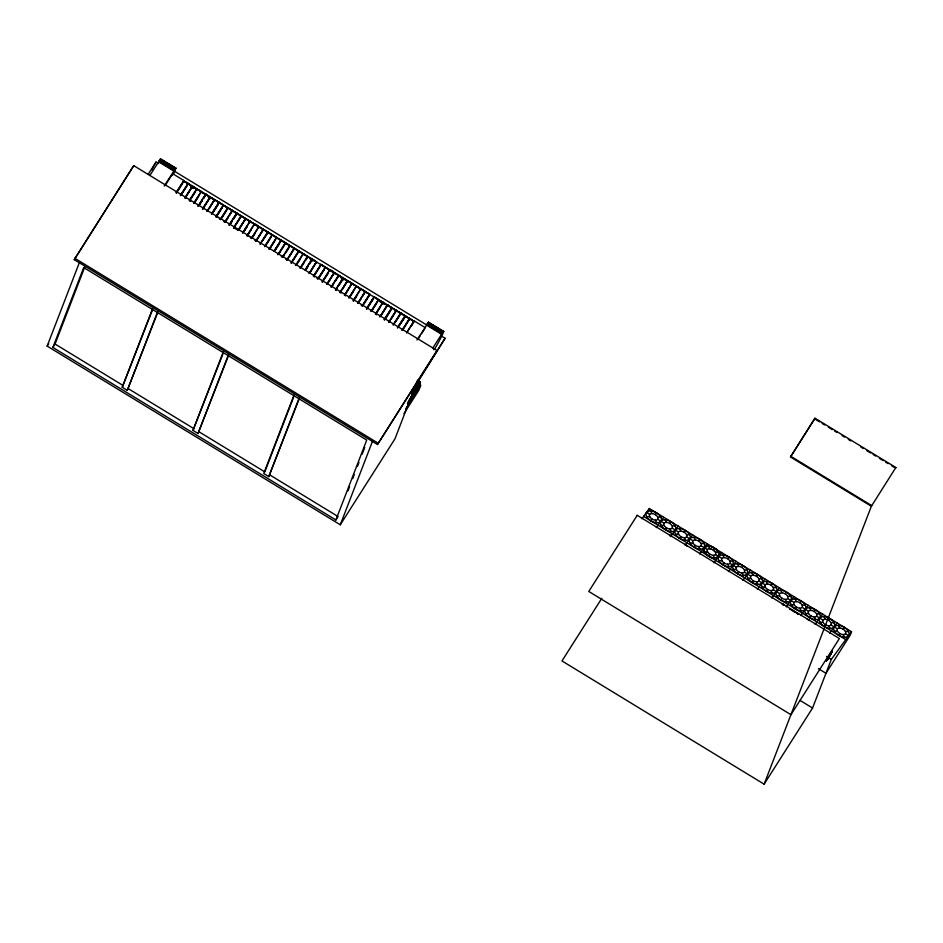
<?xml version="1.0" encoding="UTF-8"?>
<svg xmlns="http://www.w3.org/2000/svg" width="943" height="943" viewBox="0 0 943 943"><rect width="100%" height="100%" fill="white"/><g stroke="black" fill="none" stroke-linecap="round" stroke-linejoin="round"><path stroke-width="1.41" d="M173.335 174.479L175.869 168.09L160.581 158.895L149.866 175.433M433.603 349.712C434.806 350.761 448.833 322.4 441.583 334.293L432.884 347.955M428.499 322.376L416.936 339.963M441.312 335.979L445.084 338.278L377.506 444.507L74.261 259.655L133.729 165.638L436.963 350.49L436.432 351.88M417.643 380.064L394.964 438.825L340.282 524.791L47.15 346.105L79.318 262.732M52.879 347.448L83.703 267.553L366.733 440.075L335.897 519.982L52.879 347.448L55.059 344.03L84.835 266.834M133.729 165.638L74.261 259.655M158.507 163.587L155.996 162.055L151.799 169.74M183.272 181.869L183.802 180.478L172.687 173.701L172.156 175.092L174.573 171.284L427.273 325.323M183.355 182.176L183.744 181.174L187.869 183.685L187.48 184.698M183.861 180.985L188.034 183.39L183.861 180.985L176.247 192.914M187.681 184.816L188.07 183.814L192.195 186.325L191.806 187.339M192.325 186.136L188.235 183.52L192.195 186.325M192.561 186.16L196.757 188.836L192.561 186.16L185.052 197.959L185.948 198.501M196.238 190.038L196.627 189.036L192.407 186.455L186.549 196.05M196.45 190.156L196.839 189.154L201.059 191.735C196.356 189.967 215.77 199.763 201.389 191.665M196.957 188.965L201.189 191.547L196.957 188.965L189.484 200.659L190.604 201.342M157.599 312.864L127.293 390.343L122.236 387.267L152.542 308.715M122.236 387.267L152.542 309.787M127.293 390.343L157.599 311.803M205.857 194.258L210.053 196.946L205.857 194.258L198.207 206.293M202.521 209.181L210.289 196.969L214.521 199.539L209.487 208.332M214.179 200.965L214.568 199.963L218.788 202.545L218.399 203.547M218.953 202.25L214.721 199.668L218.917 202.344L212.069 213.071M219.153 202.368L223.35 205.055L219.153 202.368L211.503 214.403M222.831 206.246L223.22 205.244L219 202.662L213.283 212.034L217.951 204.926M223.043 206.376L223.42 205.362L227.652 207.943L227.263 208.945M223.55 205.173L227.782 207.755L223.55 205.173L216.077 216.866L216.973 217.42M227.475 209.075L227.852 208.061L232.084 210.643L229.562 215.452M232.249 210.348L228.017 207.766L232.214 210.454L224.74 222.147L223.845 221.605M231.895 211.774L232.284 210.772L236.516 213.342M232.449 210.478L236.646 213.153L232.449 210.478L224.941 222.277M236.882 213.177L241.078 215.853L236.882 213.177L229.232 225.2M245.545 218.458L241.314 215.876L245.51 218.564L238.037 230.257M238.956 229.691L245.581 218.87L249.812 221.452L249.423 222.454M245.746 218.576L249.942 221.263L245.746 218.576L238.237 230.375M249.624 222.583L250.013 221.57L254.245 224.151M250.143 221.381L254.374 223.963L250.143 221.381L242.528 233.31M254.575 224.08C264.358 231.695 254.551 220.91 253.856 225.165M258.288 227.864L258.677 226.85L254.445 224.281M258.488 227.982L258.877 226.98L263.109 229.562L257.463 239.274M259.042 226.685L263.238 229.361L259.042 226.685L251.533 238.485M262.92 230.681L263.309 229.679L267.706 231.966L263.474 229.385L255.966 241.184M263.474 229.385L267.659 232.072M272.138 234.666L267.906 232.084L272.091 234.772L264.629 246.465M228.878 354.639L198.042 433.474L192.985 430.397L223.302 351.857M192.985 430.397L222.784 354.262M272.338 234.783L276.523 237.471L272.338 234.783L264.83 246.594M198.042 433.474L228.347 354.933M276.735 237.589L281.002 240.064L276.605 237.789L280.837 240.359L280.448 241.373L281.038 240.489L285.269 243.058M285.434 242.764L281.203 240.194L285.387 242.87L277.926 254.575M282.134 248.834L285.47 243.188L289.701 245.769L289.312 246.771M285.635 242.893L289.819 245.581L285.635 242.893L278.126 254.693M289.513 246.901L289.902 245.887L294.133 248.469L289.513 256.567M290.067 245.593L294.251 248.28L290.067 245.593L282.558 257.392M293.945 249.6L294.334 248.587L298.566 251.168L298.483 252.359M298.731 250.873L294.499 248.292L298.683 250.979L291.081 262.908M298.931 251.003L303.116 253.679L298.931 251.003L291.281 263.026M303.363 253.702L307.548 256.378L303.363 253.702L295.854 265.502M307.76 256.508L312.027 258.983L307.63 256.696L311.862 259.278L311.473 260.28M311.673 260.409L312.062 259.396L316.294 261.977M312.227 259.101L316.412 261.789L312.227 259.101L305.343 269.934M320.844 264.488L316.494 262.095M325.323 267.081L321.091 264.512L325.276 267.187L317.815 278.88L316.919 278.338M324.769 268.39L325.158 267.376L320.926 264.794M324.97 268.507L325.359 267.506L329.59 270.075L329.201 271.089M325.524 267.211L329.708 269.887L325.524 267.211L318.015 279.01M329.402 271.207C329.496 266.386 339.975 277.985 329.909 270.016M328.376 282.499L334.223 272.904L338.454 275.486M338.62 275.191L334.388 272.61L338.572 275.297L331.111 286.99M338.82 275.309L343.004 277.996L338.82 275.309L331.311 287.12M294.051 394.987L263.745 473.527L268.802 476.604L299.638 397.769M293.532 397.404L264.794 471.877L199.091 431.835M342.498 279.187L342.887 278.185L338.655 275.604M342.698 279.317L343.087 278.303L347.319 280.884L342.45 289.383M343.252 278.008L347.437 280.696L343.252 278.008L335.602 290.043M268.802 476.604L299.108 398.064M347.13 282.016L347.519 281.014L351.751 283.584L346.399 292.849M351.916 283.289L347.684 280.719L351.869 283.395L344.407 295.1M351.562 284.715L351.951 283.713L356.183 286.295L355.994 287.426L356.383 286.413L360.615 288.994L360.226 289.996M352.116 283.419L356.301 286.094L352.116 283.419L344.608 295.218L345.716 295.902M356.548 286.118L360.733 288.806L356.548 286.118L349.04 297.917M360.426 290.126L360.815 289.112L365.047 291.693L362.525 296.503M360.98 288.817L365.165 291.505L360.98 288.817L353.33 300.852M364.858 292.825L365.247 291.811L369.479 294.393M365.365 291.623L369.597 294.204L365.365 291.623L357.904 303.328M374.029 296.904L369.68 294.522M378.508 299.509L374.277 296.927L378.461 299.603L371 311.308M377.954 300.805L378.343 299.803L374.112 297.222M378.662 299.733L382.893 302.314L378.662 299.733L371.2 311.426M383.094 302.432C397.486 310.53 378.06 300.734 382.775 302.503L378.544 299.921M381.113 315.622L387.408 305.32L391.64 307.901L391.251 308.915M391.805 307.607L387.573 305.025L391.758 307.713L384.143 319.642M391.451 309.033L391.84 308.031L396.072 310.601L391.451 318.699M391.958 307.831L396.19 310.412L391.958 307.831L384.343 319.76M395.883 311.732L396.272 310.73L400.504 313.312M396.437 310.436L400.622 313.111L396.437 310.436L388.929 322.235M405.101 315.716L400.869 313.135L405.054 315.822L397.439 327.74M404.547 317.013L404.936 316.011L400.704 313.43M404.747 317.143L405.136 316.129L409.368 318.71M405.301 315.834L409.486 318.522L405.301 315.834L397.64 327.869M409.733 318.534L413.918 321.221L409.733 318.534L402.225 330.345M348.002 490.82L349.57 486.765M352.706 478.631L354.273 474.577M357.409 466.443L358.977 462.388M362.112 454.255L364.729 447.489M413.411 322.423L413.8 321.41L409.568 318.828M425.387 327.74L414.272 320.962L411.431 325.96M340.282 524.791L372.45 441.418M377.506 444.507L436.963 350.49M412.421 394.928L412.221 392.583L418.786 382.269C425.446 382.163 406.574 401.034 407.517 403.816M445.084 338.278L413.447 389.058M648.03 511.99L649.362 508.513L851.529 631.739L850.185 635.217L825.974 673.29L818.43 668.693M669.789 535.813L670.06 535.094L671.263 535.824L670.992 536.543M895.85 467.504L871.367 506.261L790.505 456.978L814.988 418.209L895.85 467.504L895.579 468.2M814.988 418.209L790.505 456.978M601.811 598.31L561.969 660.937L764.125 784.175L871.627 505.566L790.764 456.282M764.125 784.175L812.56 708.028L831.325 659.393L851.529 631.739M718.578 552.374L715.442 552.233A4.739 2.723 29 0 1 713.156 555.368L714.582 558.008A8.463 4.868 29 0 1 704.374 551.785A8.463 4.868 29 0 1 708.452 546.197A8.463 4.868 29 0 1 718.66 552.421L715.525 552.28L713.049 549.84L714.322 548.107C724.259 552.457 716.067 562.712 708.558 556.005C698.763 551.667 707.073 541.518 714.405 548.154L713.132 549.887L710.81 548.909M827.53 658.744L826.881 660.171L827.683 659.24M831.196 653.534L831.455 652.462M828.367 657.424L827.506 659.169L828.508 657.884M830.7 654.43L832.457 651.094L829.769 655.09M827.695 658.273L830.029 654.395M828.803 656.658L826.268 661.184L828.956 657.177M830.111 655.432L831.031 654.006M830.3 655.267L827.93 659.051M829.286 655.868L831.455 652.25M828.826 657.53L831.219 653.11L830.618 653.805M148.192 174.325L155.996 162.055M47.15 346.105L48.718 343.653M164.235 185.912L175.869 168.09M165.037 185.736L172.687 173.701M176.152 192.513L183.802 180.478M176.506 192.938L182.588 183.378M180.372 195.425L188.034 183.39M180.584 195.555L188.235 183.52M181.598 194.388L186.926 186.019M184.852 197.841L192.36 186.03M189.284 200.541L196.792 188.741M189.802 200.611L194.965 192.49M193.716 203.24L201.224 191.441M193.916 203.358L201.425 191.559M195.413 201.448L198.667 196.344M198.006 206.175L205.657 194.14M199.221 205.126L202.273 200.352L199.327 205.185M203.794 197.959L205.315 195.566M203.888 198.018L205.409 195.625M202.58 208.639L210.089 196.839M202.721 209.311L209.004 199.433M207.012 211.35L214.521 199.539M207.212 211.468L214.721 199.668M215.876 216.749L223.385 204.949M216.595 216.065L222.1 207.413M217.126 215.664L222.3 207.531M227.817 207.649L220.308 219.448L219.2 218.776M220.509 219.578L228.017 207.766M220.827 219.519L226.733 210.23M226.438 220.367L227.994 217.904M229.031 225.082L236.681 213.047M231.766 221.652L230.245 224.045L231.872 221.711M233.286 219.259L236.328 214.474M233.392 219.318L236.434 214.532M233.605 227.558L241.113 215.758M233.546 228.1L241.314 215.876M233.746 228.218L235.597 225.306M236.858 223.314L240.029 218.34M243.094 231.978L249.978 221.157M244.308 230.952L247.349 226.167L244.402 231.011M246.901 235.656L254.41 223.856M254.61 223.986L247.101 235.785L247.997 236.328M248.15 234.571L251.109 229.927M258.842 226.556L251.333 238.367L250.225 237.683M251.84 238.438L254.799 233.793M263.274 229.267L255.765 241.066L254.869 240.524M260.056 243.989L267.706 231.966M260.256 244.119L267.906 232.084M262.791 240.559L267.458 233.451M266.327 244.673L271.006 237.318M269.061 249.164L276.57 237.365M269.262 249.294L276.771 237.495M269.981 248.61L274.743 241.113M274.118 250.897L281.002 240.064M274.319 251.015L281.203 240.194M279.894 242.693L275.332 249.86L279.234 243.942M279.175 253.478L280.649 251.156M289.866 245.475L282.358 257.274L281.25 256.59M282.865 257.345L284.35 255.023M285.823 252.7L288.782 248.056M294.299 248.174L286.79 259.973L285.894 259.431M286.99 260.103L294.499 248.292M291.54 263.062L298.766 251.298L302.998 253.867L302.809 254.999L303.198 253.997L307.43 256.567M295.654 265.384L303.163 253.573M297.351 263.592L300.593 258.488M300.086 268.083L307.595 256.272M300.287 268.201L307.795 256.402M301.006 267.517L304.294 262.343M305.685 260.162L307.241 257.698M305.131 269.804L312.027 258.983M306.357 268.767L307.878 266.386M309.398 263.993L310.919 261.6M306.451 268.838L307.972 266.445M309.493 264.052L311.013 261.659M308.95 273.482L316.459 261.683M309.905 272.421L316.659 261.8M310.2 272.397L315.905 262.979M313.382 276.181L320.891 264.382M321.091 264.512L313.583 276.311L314.691 276.983M315.375 273.942L319.807 266.963M318.734 278.326L324.239 269.674M322.105 281.816L329.755 269.781M322.306 281.945L329.956 269.91M322.565 281.969L327.987 273.659M326.679 284.291L334.187 272.492M326.879 284.409L334.388 272.61M332.03 286.424L333.586 283.973M335.142 281.521L338.266 276.617M335.39 289.925L343.052 277.89M335.861 290.079L337.382 287.686M338.902 285.293L341.944 280.507L338.997 285.352M335.956 290.138L337.476 287.745M339.975 292.389L347.484 280.59M347.684 280.719L340.175 292.519L341.071 293.061M348.839 297.799L356.348 286M350.089 296.715L353.047 292.071M353.118 300.723L360.78 288.699M353.59 300.876L356.725 296.161M357.703 303.198L365.212 291.399M359.401 301.406L360.957 298.955M369.644 294.098L362.136 305.897L361.24 305.355M362.336 306.027L369.845 294.228M363.055 305.343L369.291 295.524M366.414 308.832L374.076 296.797M366.579 308.797L372.662 299.237M366.627 308.95L374.277 296.927M366.874 308.986L373.063 299.485M371.907 310.742L376.681 303.257M375.432 314.007L382.941 302.208M383.141 302.326L375.632 314.125L376.74 314.809M377.412 311.756L380.371 307.112M379.864 316.707L387.373 304.907M380.064 316.836L387.573 305.025M384.603 319.795L390.697 310.223M385.475 318.663L390.791 310.294M388.728 322.117L396.237 310.306M393.16 324.816L400.669 313.017M393.361 324.934L400.869 313.135M395.141 322.565L400.315 314.432M399.125 325.323L404.853 317.202L399.419 325.512M402.024 330.215L409.533 318.416M402.932 329.649L409.179 319.842M407.07 331.948L413.965 321.115M406.622 332.997L414.272 320.962M418.503 338.572L420.036 336.156M421.556 333.751L424.621 328.942M414.307 387.231L417.443 382.316L418.786 382.269M412.822 390.543L418.067 382.316M412.928 390.921L418.409 382.304M412.315 393.042L419.187 382.233M412.397 393.502L419.6 382.186M412.504 393.974L420.024 382.139M409.462 399.584L420.472 382.068L418.091 380.607M405.726 408.838L420.743 385.239L418.727 390.449L403.934 413.706M335.897 519.982L338.077 516.552L269.851 474.966M641.9 518.733L649.362 508.513M650.811 520.807L652.085 519.074M655.314 514.654L656.587 512.909M656.304 527.585L663.801 517.306M665.251 529.612L666.524 527.868M669.754 523.448L671.015 521.715M670.732 536.378L678.241 526.111M679.679 538.406L680.952 536.673M684.182 532.241L685.455 530.508M685.172 545.172L692.669 534.905M694.119 547.199L695.392 545.467M698.622 541.046L699.883 539.313M699.635 553.93L707.109 543.71M708.558 555.993L709.82 554.272L713.238 555.415M708.641 556.052L709.902 554.319L707.439 551.879L704.291 551.738L707.521 551.926L708.099 552.787M714.04 562.771L721.536 552.504M723.069 564.857L724.342 563.112M727.572 558.692L728.833 556.959M728.467 571.576L735.976 561.309M737.497 573.65L738.77 571.918M742 567.486L743.273 565.753M742.978 580.346L750.451 570.126M751.936 582.444L753.209 580.711M756.439 576.291L757.7 574.558M757.418 589.222L764.926 578.955M766.376 591.249L767.637 589.516M770.867 585.084L772.14 583.352M771.857 598.015L779.354 587.748M780.804 600.043L782.077 598.31M785.307 593.89L786.568 592.145M786.285 606.82L793.794 596.554M795.244 608.848L796.505 607.115M799.735 602.683L801.008 600.95M800.76 615.567L808.222 605.347M809.672 617.641L810.945 615.909M814.174 611.488L815.436 609.744M815.153 624.419L822.661 614.152M824.111 626.447L825.373 624.702M828.602 620.282L829.875 618.549M829.592 633.213L837.089 622.946M838.539 635.24L839.812 633.507M843.042 629.087L844.315 627.343M718.649 556.453L716.244 557.843M729.022 566.802L733.171 565.305L733.1 561.226A8.463 4.868 29 0 0 722.892 555.003A8.463 4.868 29 0 0 718.814 560.59A8.463 4.868 29 0 0 729.022 566.802L727.666 564.209M743.449 575.607L747.599 574.098L747.528 570.02A8.463 4.868 29 0 0 737.32 563.796A8.463 4.868 29 0 0 733.241 569.383A8.463 4.868 29 0 0 743.449 575.607L742.106 573.014M646.556 516.54L649.703 516.681M657.707 517.035L660.843 517.177M660.996 525.345L664.131 525.475M672.135 525.84L675.282 525.982M675.424 534.139L678.571 534.28M686.575 534.634L689.71 534.775M689.863 542.932L692.999 543.074M701.003 543.439L704.15 543.581M718.814 560.59L721.949 560.72M729.953 561.085L733.1 561.226M733.241 569.383L736.389 569.525M744.392 569.878L747.528 570.02M747.681 578.177L750.817 578.318M758.82 578.684L761.968 578.825M762.109 586.982L765.256 587.124M773.26 587.477L776.395 587.619M776.549 595.776L779.684 595.917M787.688 596.282L790.835 596.412M790.977 604.581L794.124 604.722M802.128 605.076L805.263 605.217M805.416 613.374L808.552 613.516M816.555 613.869L819.703 614.011M819.844 622.18L822.991 622.321M830.995 622.675L834.131 622.816M834.284 630.973L837.419 631.115M845.423 631.468L848.57 631.61M710.892 548.956L709.725 548.743A4.739 2.723 29 0 0 707.439 551.879M791.059 609.708L790.022 609.437A3.053 0.943 32.5 0 0 789.656 609.426M791.672 609.968L798.674 614.317L796.988 613.457M815.966 419.659L819.691 421.934M822.178 423.454L824.665 424.963M828.402 427.238L832.139 429.513M834.626 431.034L837.113 432.554M842.087 435.583L844.574 437.104M848.311 439.379L850.798 440.888M860.747 446.958L863.234 448.479M866.971 450.754L870.695 453.029M873.194 454.55L875.682 456.058M879.406 458.333L883.143 460.608M885.63 462.129L888.117 463.65M891.854 465.925L894.341 467.433M428.44 322.176L443.717 331.453M160.451 159.025L175.811 168.337M428.311 322.317L443.67 331.618M160.275 159.237L175.445 168.491M428.134 322.53L443.304 331.771M160.062 159.52L175.233 168.762M427.922 322.812L443.092 332.054M159.815 159.874L174.974 169.115M427.674 323.154L442.845 332.396M159.532 160.275L174.703 169.516M427.403 323.555L442.562 332.796M159.226 160.734L174.396 169.976M427.096 324.015L442.255 333.256M158.907 161.229L174.066 170.471M426.766 324.522L441.925 333.763M158.554 161.772L173.724 171.013M426.425 325.052L441.583 334.293M210.254 197.063L214.485 199.645M201.272 191.853L205.491 194.435M205.704 194.553L209.924 197.134L209.535 198.148L210.136 197.264L214.356 199.833M236.717 213.472L240.948 216.053L240.76 217.173L241.149 216.171L245.38 218.752L245.192 219.884M267.741 232.379L271.973 234.96M272.173 235.078L276.405 237.66M329.791 270.205L334.022 272.786L333.834 273.918M382.976 302.62L387.208 305.202M190.781 186.443L193.291 187.975M208.32 197.134L210.831 198.667M379.911 301.736L383.671 304.023M190.899 186.773L193.409 188.305M310.223 259.525L312.805 261.093M341.236 278.421L343.759 279.965M234.701 228.218L237.141 229.715M646.485 512.462L649.656 514.395M657.742 519.322A4.739 2.723 29 0 0 653.075 513.711A4.739 2.723 29 0 0 650.281 517.542A4.739 2.723 29 0 0 657.742 519.322L664.096 523.2M672.182 528.127A4.739 2.723 29 0 0 667.514 522.516A4.739 2.723 29 0 0 664.709 526.347A4.739 2.723 29 0 0 672.182 528.127L678.524 531.993M686.61 536.921A4.739 2.723 29 0 0 681.942 531.31A4.739 2.723 29 0 0 679.149 535.141A4.739 2.723 29 0 0 686.61 536.921L692.964 540.787M701.05 545.726A4.739 2.723 29 0 0 696.382 540.103A4.739 2.723 29 0 0 693.576 543.934A4.739 2.723 29 0 0 701.05 545.726L707.474 549.639M715.478 554.519L721.914 558.445M730 563.372A4.739 2.723 29 0 0 725.332 557.761A4.739 2.723 29 0 0 722.527 561.592A4.739 2.723 29 0 0 730 563.372L736.342 567.238M744.428 572.165A4.739 2.723 29 0 0 739.76 566.554A4.739 2.723 29 0 0 736.966 570.385A4.739 2.723 29 0 0 744.428 572.165L750.781 576.032M758.867 580.971A4.739 2.723 29 0 0 754.2 575.348A4.739 2.723 29 0 0 751.394 579.179A4.739 2.723 29 0 0 758.867 580.971L765.209 584.837M773.295 589.764A4.739 2.723 29 0 0 768.628 584.153A4.739 2.723 29 0 0 765.834 587.984A4.739 2.723 29 0 0 773.295 589.764L779.649 593.63M787.735 598.569A4.739 2.723 29 0 0 783.067 592.947A4.739 2.723 29 0 0 780.274 596.778A4.739 2.723 29 0 0 787.735 598.569L794.077 602.436M802.163 607.363A4.739 2.723 29 0 0 797.495 601.752A4.739 2.723 29 0 0 794.701 605.583A4.739 2.723 29 0 0 802.163 607.363L808.516 611.229M816.603 616.156A4.739 2.723 29 0 0 811.935 610.545A4.739 2.723 29 0 0 809.141 614.376A4.739 2.723 29 0 0 816.603 616.156L822.944 620.034M831.031 624.961A4.739 2.723 29 0 0 826.374 619.351A4.739 2.723 29 0 0 823.569 623.182A4.739 2.723 29 0 0 831.031 624.961L837.384 628.828M845.47 633.755A4.739 2.723 29 0 0 840.802 628.144A4.739 2.723 29 0 0 838.009 631.975A4.739 2.723 29 0 0 845.47 633.755L848.641 635.688A8.463 4.868 29 0 0 840.319 625.68A8.463 4.868 29 0 0 835.321 632.517A8.463 4.868 29 0 0 848.641 635.688M643.597 516.41L845.753 639.637M684.96 544.347L687.353 545.973L685.667 545.125M806.795 618.62L809.2 620.246L807.514 619.398M792.957 611.005L795.102 612.313M826.516 656.458L831.325 659.393M74.803 258.264L378.037 443.116M800.006 700.378L812.56 708.028M55.059 344.03L123.285 385.616M128.342 388.693L194.034 428.747M714.04 550.559L714.853 551.372M838.362 625.386L839.706 627.991M843.148 634.604L844.492 637.197M823.923 616.592L825.278 619.186M828.708 625.798L830.052 628.403M809.495 607.799L810.839 610.392M814.269 617.005L815.624 619.598M795.055 598.994L796.411 601.587M799.841 608.2L801.185 610.805M780.627 590.2L781.971 592.793M785.401 599.406L786.757 601.999M766.188 581.395L767.543 583.988M770.973 590.613L772.317 593.206M751.76 572.601L753.103 575.195M756.534 581.807L757.889 584.401M737.32 563.796L738.675 566.401M722.892 555.003L724.236 557.596M708.37 546.15L709.796 548.802M693.942 537.357L695.286 539.95M698.716 546.563L700.071 549.156M679.502 528.551L680.858 531.157M684.288 537.769L685.632 540.363M665.074 519.758L666.418 522.351M669.848 528.964L671.204 531.557M650.635 510.953L651.978 513.558M655.42 520.171L656.764 522.764M719.132 553.895L719.155 555.286M782.56 603.803L782.277 604.522L783.48 605.253L783.763 604.534L782.56 603.803M637.209 515.314L588.774 591.461L790.941 714.7L839.376 638.552L637.209 515.314M647.593 518.084A8.463 4.868 29 0 0 660.913 521.255A8.463 4.868 29 0 0 652.591 511.236A8.463 4.868 29 0 0 647.593 518.084M820.881 623.712A8.463 4.868 29 0 0 834.213 626.895A8.463 4.868 29 0 0 825.879 616.875A8.463 4.868 29 0 0 820.881 623.712M806.454 614.919A8.463 4.868 29 0 0 819.773 618.101A8.463 4.868 29 0 0 811.451 608.082A8.463 4.868 29 0 0 806.454 614.919M792.014 606.113A8.463 4.868 29 0 0 805.346 609.296A8.463 4.868 29 0 0 797.012 599.276A8.463 4.868 29 0 0 792.014 606.113M777.586 597.32A8.463 4.868 29 0 0 790.906 600.502A8.463 4.868 29 0 0 782.584 590.483A8.463 4.868 29 0 0 777.586 597.32M690.901 544.476A8.463 4.868 29 0 0 704.221 547.659A8.463 4.868 29 0 0 695.887 537.64A8.463 4.868 29 0 0 690.901 544.476M676.461 535.683A8.463 4.868 29 0 0 689.781 538.854A8.463 4.868 29 0 0 681.459 528.834A8.463 4.868 29 0 0 676.461 535.683M662.033 526.878A8.463 4.868 29 0 0 675.353 530.06A8.463 4.868 29 0 0 667.019 520.041A8.463 4.868 29 0 0 662.033 526.878M763.146 588.515A8.463 4.868 29 0 0 776.466 591.697A8.463 4.868 29 0 0 768.144 581.678A8.463 4.868 29 0 0 763.146 588.515M748.718 579.721A8.463 4.868 29 0 0 762.038 582.904A8.463 4.868 29 0 0 753.705 572.884A8.463 4.868 29 0 0 748.718 579.721"/></g></svg>
